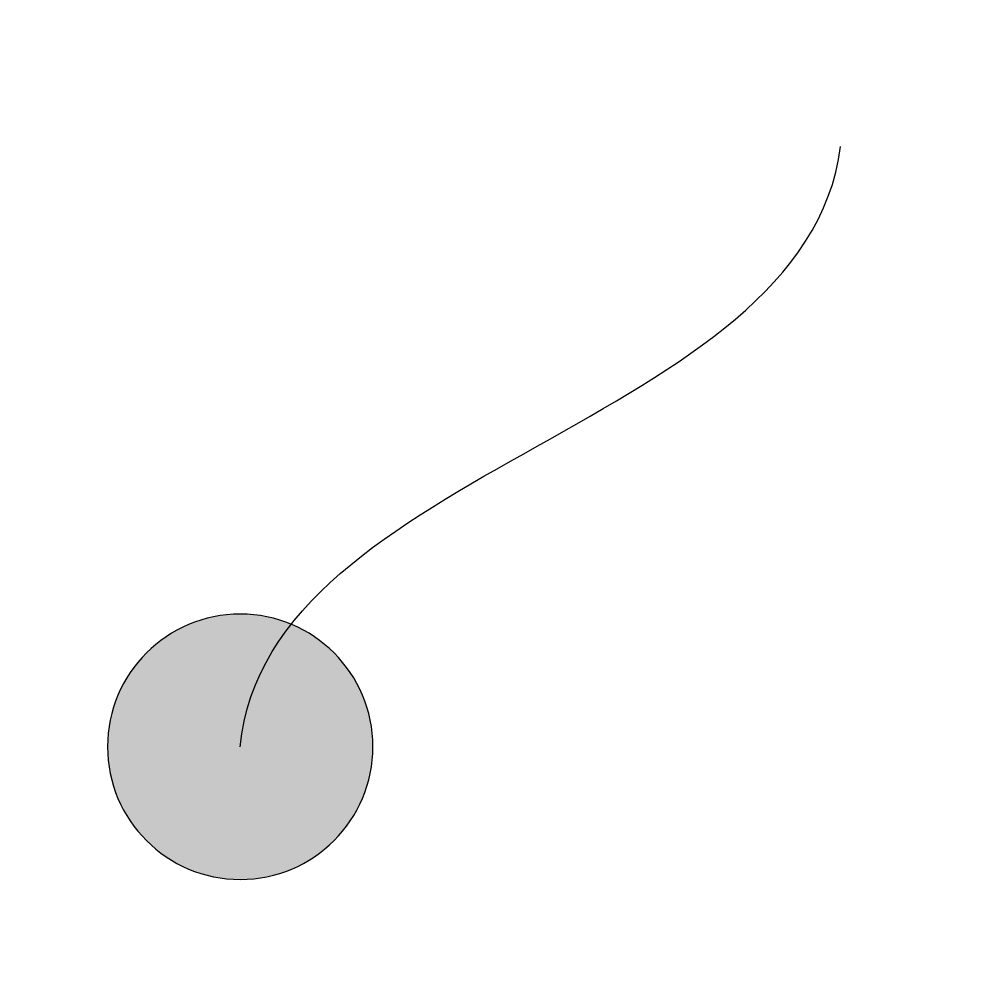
# Model space of a CAD drawing. Header units: millimetres. Extents: x -319117 to 390055, y -324103 to 270462.
# Drawn here: x -266797.42 to -266789.24, y 270453.36 to 270461.53 of the extents above; entities that cross this region are included whole.
import ezdxf

# ---------------------------------------------------------------- set-up
doc = ezdxf.new("R2010")
doc.units = ezdxf.units.MM
doc.layers.add('electricity', color=7, linetype='Continuous')

# ---------------------------------------------------------------- blocks, each defined once
blk = doc.blocks.new('Вывод')
h = blk.add_hatch()
h.set_pattern_fill('ANGLE', color=0)
h.set_pattern_definition([(0, (-2.5674, 3.856), (0, 6.985), [5.08, -1.905]), (90, (-2.5674, 3.856), (-6.985, 4e-16), [5.08, -1.905])])
h.paths.add_polyline_path([(1.25, -1.25, 1), (-1.25, -1.25, 1)])
at = {"linetype": 'ByBlock'}
h = blk.add_hatch(color=0, dxfattribs=at)
h.dxf.hatch_style = 1
h.paths.add_polyline_path([(1.25, -1.25, 1), (-1.25, -1.25, 1)])
at = {"color": 0, "linetype": 'ByBlock'}
blk.add_circle((0, -1.25), 1.25, dxfattribs=at)
at = {"color": 0, "linetype": 'ByBlock', "start_tangent": (-6.322865, -7.646578), "end_tangent": (-7.732852, -9.984691)}
blk.add_spline([(0, -1.25), (0, -9.25)], degree=3, dxfattribs=at)

msp = doc.modelspace()

# ---------------------------------------------------------------- block references
at = {"layer": 'electricity', "xscale": -0.9191322897496914, "yscale": 0.9191322897496911, "zscale": 0.9191322897496911, "rotation": 134.9999999999998}
msp.add_blockref('Вывод', (-266796.3154, 270454.4181), dxfattribs=at)

doc.saveas('drawing.dxf')
